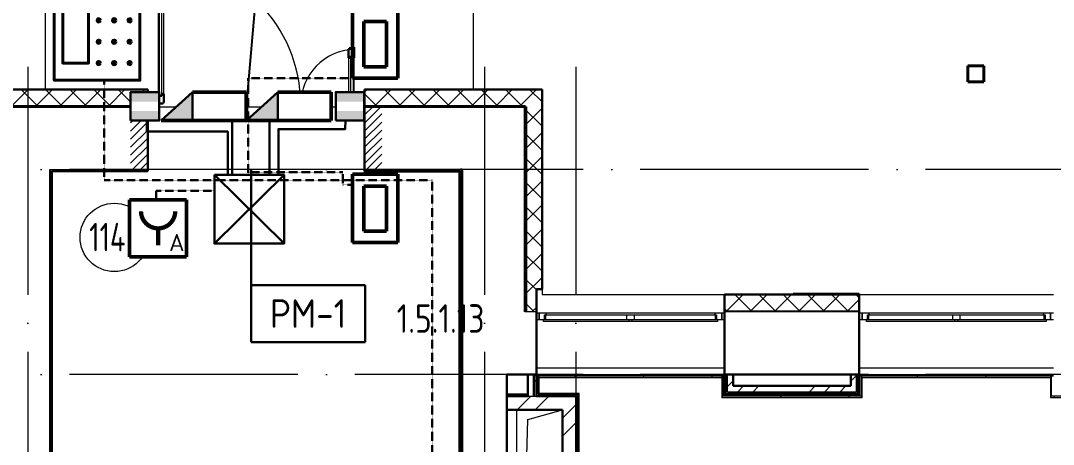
# Model space of a CAD drawing. Header units: millimetres. Extents: x -325553 to 627452, y -28539 to 738858.
# Drawn here: x -44779 to -35730, y 164302 to 168019 of the extents above; entities that cross this region are included whole.
import ezdxf
from ezdxf.enums import TextEntityAlignment as Align

# ---------------------------------------------------------------- set-up
doc = ezdxf.new("R2010")
doc.units = ezdxf.units.MM
doc.set_wipeout_variables(frame=1)
for name, pattern in [('ADSK_Линия сетки', [25, 20, -2.5, 0, -2.5]), ('ADSK_Штриховая_ш2 п1_5', [4.5, 3, -1.5]), ('осевая', [2, 1.25, -0.25, 0.25, -0.25]), ('штриховаяX2', [1.5, 1, -0.5])]:
    doc.linetypes.add(name, pattern=pattern)
doc.layers.add('000_доп.МДУ', color=7, linetype='Continuous')
for name, color, linetype, lineweight in [('_ Окна', 7, 'Continuous', 9), ('RC-Извещатели_охранные', 5, 'Continuous', 30), ('RC-Линии_связи-Адресные', 5, 'Continuous', 30), ('RC-Линии_связи-Питание_220В', 6, 'осевая', 40), ('RC-Прочее_оборудование', 5, 'Continuous', 30), ('Двери', 252, 'Continuous', 9), ('Марки помещений', 252, 'Continuous', 20), ('Несущие колонны', 252, 'Continuous', 18), ('Ограждение', 252, 'Continuous', 9), ('Окна', 252, 'Continuous', 9), ('Оси', 252, 'Continuous', 9), ('Перекрытие', 252, 'Continuous', 18), ('СКУД', 1, 'Continuous', 30), ('Стены внутренние', 7, 'Continuous', 18), ('Стены наружные', 7, 'Continuous', 18), ('Стены штриховка', 7, 'Continuous', 9)]:
    doc.layers.add(name, color=color, linetype=linetype, lineweight=lineweight)
doc.layers.add('Двери открывание', color=7, linetype='Continuous', lineweight=9, true_color=0xc0c0c0)
doc.styles.add('GOST Common_3', font='', dxfattribs={"height": 3.5})
doc.styles.add('ISOCPEUR', font='isocpeur.ttf', dxfattribs={"width": 0.9, "height": 350})
doc.styles.add('RubezhCAD', font='', dxfattribs={"oblique": 10})
doc.styles.get("Standard").update_dxf_attribs({"font": ''})
doc.styles.get('GOST Common_3').set_extended_font_data('GOST 2.304 type A')
doc.styles.get('RubezhCAD').set_extended_font_data('GOST type A')
doc.styles.get('Standard').set_extended_font_data('GOST type B')
doc.linetypes.add('проект$0$Проводка в коробе', pattern='A,5,[130,ltypeshp.shx,S=1,R=0,X=0,Y=0],1.5,[130,ltypeshp.shx,S=1.5,R=90,X=0,Y=-1],0,[130,ltypeshp.shx,S=2.1,R=90,X=0,Y=1],1,[130,ltypeshp.shx,S=1,R=0,X=0.5,Y=0],5', length=12.5)
pattern_1 = [(0, (-32119.8, 96), (0, 600), []), (90, (-32119.8, 96), (-600, 4e-14), [])]

# ---------------------------------------------------------------- blocks, each defined once
blk = doc.blocks.new('1 этаж')
at = {"layer": 'Двери', "lineweight": 18, "true_color": 0x636466}
h = blk.add_hatch(dxfattribs=at)
h.set_pattern_fill('FP_2', color=251, style=0, pattern_type=2)
h.set_pattern_definition([(45, (-43580.8, -3268.73), (-35.3553, 35.3553), [])])
h.paths.add_polyline_path([(-44405.8, -3543.7), (-44405.8, -2993.7), (-44555.8, -2993.7), (-44555.8, -3543.7)])
h.paths.add_polyline_path([(-42355.8, -3543.7), (-42355.8, -2993.7), (-42505.8, -2993.7), (-42505.8, -3543.7), (-42370.6, -3543.7)])
at = {"layer": 'Ограждение', "true_color": 0x636466}
h = blk.add_hatch(dxfattribs=at)
h.set_pattern_fill('FP_25', color=251, style=0, pattern_type=2)
h.set_pattern_definition(pattern_1)
h.paths.add_polyline_path([(-40935.5, -5368.7), (-39375.8, -5368.7), (-39365.8, -5358.7), (-40985.8, -5358.7), (-40975.8, -5368.7)])
h = blk.add_hatch(dxfattribs=at)
h.set_pattern_fill('FP_25', color=251, style=0, pattern_type=2)
h.set_pattern_definition(pattern_1)
h.paths.add_polyline_path([(-38145.8, -5368.7), (-36495.8, -5368.7), (-36485.8, -5358.7), (-38155.8, -5358.7)])
h = blk.add_hatch(dxfattribs=at)
h.set_pattern_fill('FP_25', color=251, style=0, pattern_type=2)
h.set_pattern_definition(pattern_1)
h.paths.add_polyline_path([(-40635.8, -11333.7), (-40625.8, -11323.7), (-40625.8, -5508.7), (-40635.8, -5518.7), (-40635.8, -11117)])
h = blk.add_hatch(dxfattribs=at)
h.set_pattern_fill('FP_25', color=251, style=0, pattern_type=2)
h.set_pattern_definition(pattern_1)
h.paths.add_polyline_path([(-39375.8, -5543.7), (-38145.8, -5543.7), (-38155.8, -5533.7), (-39365.8, -5533.7)])
h = blk.add_hatch(dxfattribs=at)
h.set_pattern_fill('FP_25', color=251, style=0, pattern_type=2)
h.set_pattern_definition(pattern_1)
h.paths.add_polyline_path([(-35395.8, -5543.7), (-35405.8, -5533.7), (-36485.8, -5533.7), (-36495.8, -5543.7), (-35912.7, -5543.7)])
at = {"color": 251, "lineweight": 18, "true_color": 0x636466}
for p, q in [((-41170.8, -9593.7), (-41170.8, -5653.7)), ((-41075.8, -5736.9), (-40770.8, -5653.7)), ((-41170.8, -9593.7), (-41075.8, -5736.9))]:
    blk.add_line(p, q, dxfattribs=at)
at = {"layer": '_ Окна', "color": 251, "true_color": 0x636466}
for p, q in [((-40975.8, -4803.7), (-41000.8, -4803.7)), ((-41000.8, -4861.7), (-40975.8, -4861.7)), ((-40975.8, -4861.7), (-40975.8, -4803.7)), ((-39350.8, -4803.7), (-39375.8, -4803.7)), ((-39375.8, -4803.7), (-39375.8, -4861.7)), ((-39375.8, -4861.7), (-39350.8, -4861.7)), ((-38145.8, -4803.7), (-38170.8, -4803.7)), ((-38170.8, -4861.7), (-38145.8, -4861.7)), ((-38145.8, -4861.7), (-38145.8, -4803.7)), ((-36470.8, -4803.7), (-36495.8, -4803.7)), ((-36495.8, -4803.7), (-36495.8, -4861.7)), ((-36495.8, -4861.7), (-36470.8, -4861.7))]:
    blk.add_line(p, q, dxfattribs=at)
at = {"layer": '_ Окна', "color": 251, "lineweight": 18, "true_color": 0x636466}
for p, q in [((-40916.4, -4803.7), (-40975.8, -4803.7)), ((-40975.8, -4803.7), (-40975.8, -4861.7)), ((-40975.8, -4861.7), (-40937.8, -4861.7)), ((-40929.8, -4861.7), (-40929.8, -4820.7)), ((-40929.8, -4820.7), (-40917.8, -4820.7)), ((-40911.8, -4820.7), (-40916.4, -4803.7)), ((-39435.2, -4803.7), (-39439.8, -4820.7)), ((-39375.8, -4803.7), (-39435.2, -4803.7)), ((-39433.8, -4820.7), (-39421.8, -4820.7)), ((-39421.8, -4820.7), (-39421.8, -4861.7)), ((-39413.8, -4861.7), (-39375.8, -4861.7)), ((-39375.8, -4861.7), (-39375.8, -4803.7)), ((-38086.4, -4803.7), (-38145.8, -4803.7)), ((-38145.8, -4803.7), (-38145.8, -4861.7)), ((-38145.8, -4861.7), (-38107.8, -4861.7)), ((-38099.8, -4861.7), (-38099.8, -4820.7)), ((-38099.8, -4820.7), (-38087.8, -4820.7)), ((-38081.8, -4820.7), (-38086.4, -4803.7)), ((-36555.2, -4803.7), (-36559.8, -4820.7)), ((-36495.8, -4803.7), (-36555.2, -4803.7)), ((-36553.8, -4820.7), (-36541.8, -4820.7)), ((-36541.8, -4820.7), (-36541.8, -4861.7)), ((-36533.8, -4861.7), (-36495.8, -4861.7)), ((-36495.8, -4861.7), (-36495.8, -4803.7))]:
    blk.add_line(p, q, dxfattribs=at)
at = {"layer": 'Двери', "color": 251, "true_color": 0x636466}
for p, q in [((-44313.8, -1785.7), (-44313.8, -2881.7)), ((-44304.8, -1767.7), (-44304.8, -2899.7)), ((-44283.8, -2899.7), (-44283.8, -1767.7)), ((-44263.8, -2881.7), (-44263.8, -1785.7)), ((-42647.8, -2565.7), (-42647.8, -2881.7)), ((-42627.8, -2899.7), (-42627.8, -2547.7)), ((-42627.8, -2547.7), (-42606.8, -2547.7)), ((-42606.8, -2547.7), (-42606.8, -2899.7)), ((-42597.8, -2881.7), (-42597.8, -2565.7)), ((-44304.8, -2899.7), (-44283.8, -2899.7)), ((-42606.8, -2899.7), (-42627.8, -2899.7)), ((-44405.8, -2993.7), (-44405.8, -3043.7)), ((-44385.8, -2993.7), (-44405.8, -2993.7)), ((-44405.8, -3043.7), (-44385.8, -3043.7)), ((-44385.8, -3043.7), (-44385.8, -2993.7)), ((-44336.8, -2993.7), (-44385.8, -2993.7)), ((-44385.8, -2993.7), (-44385.8, -3043.7)), ((-44385.8, -3043.7), (-44313.8, -3043.7)), ((-44336.8, -3001.7), (-44336.8, -2993.7)), ((-44322.8, -3001.7), (-44336.8, -3001.7)), ((-44322.8, -3035.7), (-44322.8, -3001.7)), ((-44313.8, -3035.7), (-44322.8, -3035.7)), ((-44313.8, -3043.7), (-44313.8, -3035.7)), ((-42588.8, -3035.7), (-42597.8, -3035.7)), ((-42597.8, -3035.7), (-42597.8, -3043.7)), ((-42597.8, -3043.7), (-42525.8, -3043.7)), ((-42574.8, -3001.7), (-42588.8, -3001.7)), ((-42588.8, -3001.7), (-42588.8, -3035.7)), ((-42574.8, -2993.7), (-42574.8, -3001.7)), ((-42525.8, -2993.7), (-42574.8, -2993.7)), ((-42505.8, -2993.7), (-42525.8, -2993.7)), ((-42525.8, -2993.7), (-42525.8, -3043.7)), ((-42525.8, -3043.7), (-42525.8, -2993.7)), ((-42525.8, -3043.7), (-42505.8, -3043.7)), ((-42505.8, -3043.7), (-42505.8, -2993.7))]:
    blk.add_line(p, q, dxfattribs=at)
at = {"layer": 'Двери', "color": 251, "lineweight": 30, "true_color": 0x636466}
for p, q in [((-42639.8, -2489.7), (-42647.8, -2489.7)), ((-42647.8, -2489.7), (-42647.8, -2565.7)), ((-42605.8, -2480.7), (-42639.8, -2480.7)), ((-42639.8, -2480.7), (-42639.8, -2489.7)), ((-42597.8, -2471.7), (-42605.8, -2471.7)), ((-42605.8, -2471.7), (-42605.8, -2480.7)), ((-42597.8, -2565.7), (-42597.8, -2471.7)), ((-42647.8, -2565.7), (-42627.8, -2565.7)), ((-42627.8, -2565.7), (-42627.8, -2547.7)), ((-42627.8, -2547.7), (-42606.8, -2547.7)), ((-42606.8, -2547.7), (-42606.8, -2565.7)), ((-42606.8, -2565.7), (-42597.8, -2565.7)), ((-44313.8, -2881.7), (-44313.8, -2975.7)), ((-44304.8, -2881.7), (-44313.8, -2881.7)), ((-44304.8, -2899.7), (-44304.8, -2881.7)), ((-44283.8, -2881.7), (-44283.8, -2899.7)), ((-44263.8, -2881.7), (-44283.8, -2881.7)), ((-44263.8, -2957.7), (-44263.8, -2881.7)), ((-42647.8, -2881.7), (-42647.8, -2957.7)), ((-42647.8, -2881.7), (-42627.8, -2881.7)), ((-42627.8, -2881.7), (-42627.8, -2899.7)), ((-42606.8, -2881.7), (-42597.8, -2881.7)), ((-42606.8, -2899.7), (-42606.8, -2881.7)), ((-42597.8, -2975.7), (-42597.8, -2881.7)), ((-44313.8, -2975.7), (-44305.8, -2975.7)), ((-44305.8, -2975.7), (-44305.8, -2966.7)), ((-44305.8, -2966.7), (-44271.8, -2966.7)), ((-44283.8, -2899.7), (-44304.8, -2899.7)), ((-44271.8, -2966.7), (-44271.8, -2957.7)), ((-44271.8, -2957.7), (-44263.8, -2957.7)), ((-42647.8, -2957.7), (-42639.8, -2957.7)), ((-42639.8, -2957.7), (-42639.8, -2966.7)), ((-42639.8, -2966.7), (-42605.8, -2966.7)), ((-42627.8, -2899.7), (-42606.8, -2899.7)), ((-42605.8, -2966.7), (-42605.8, -2975.7)), ((-42605.8, -2975.7), (-42597.8, -2975.7))]:
    blk.add_line(p, q, dxfattribs=at)
at = {"layer": 'Двери', "color": 251, "linetype": 'ADSK_Штриховая_ш2 п1_5', "true_color": 0x636466}
for p, q in [((-44405.8, -2993.7), (-44555.8, -2993.7)), ((-44405.8, -3543.7), (-44405.8, -2993.7)), ((-42355.8, -2993.7), (-42505.8, -2993.7)), ((-42505.8, -2993.7), (-42505.8, -3543.7)), ((-44555.8, -3543.7), (-44405.8, -3543.7)), ((-42505.8, -3543.7), (-42355.8, -3543.7))]:
    blk.add_line(p, q, dxfattribs=at)
at = {"layer": 'Двери открывание', "color": 251, "true_color": 0x636466}
for centre, radius, start, end in [((-44331.8, -2975.7), 1266, 0, 89.18534), ((-42579.8, -2975.7), 486, 92.12255, 180)]:
    blk.add_arc(centre, radius, start, end, dxfattribs=at)
at = {"layer": 'Марки помещений', "color": 251, "true_color": 0x636466}
blk.add_circle((-44698.7, -4140.4), 300, dxfattribs=at)
at = {"layer": 'Несущие колонны', "color": 251, "lineweight": 40, "true_color": 0x636466}
for p, q in [((-37221, -2636.6), (-37081, -2635.9)), ((-37220.3, -2776.6), (-37221, -2636.6)), ((-37081, -2635.9), (-37080.3, -2775.9)), ((-37080.3, -2775.9), (-37220.3, -2776.6))]:
    blk.add_line(p, q, dxfattribs=at)
at = {"layer": 'Несущие колонны', "color": 251, "true_color": 0x636466}
for p, q in [((-37221, -2636.6), (-37081, -2635.9)), ((-37220.3, -2776.6), (-37221, -2636.6)), ((-37081, -2635.9), (-37080.3, -2775.9)), ((-37080.3, -2775.9), (-37220.3, -2776.6))]:
    blk.add_line(p, q, dxfattribs=at)
at = {"layer": 'Ограждение', "color": 251, "true_color": 0x636466}
for p, q in [((-42505.8, -3568.7), (-42505.8, -3558.7)), ((-41675.8, -3568.7), (-42505.8, -3568.7)), ((-41675.8, -7565.4), (-41675.8, -3568.7)), ((-40975.8, -5368.7), (-40985.8, -5358.7)), ((-40975.8, -5508.7), (-40975.8, -5368.7)), ((-40975.8, -5368.7), (-39375.8, -5368.7)), ((-39375.8, -5368.7), (-39365.8, -5358.7)), ((-39375.8, -5368.7), (-39375.8, -5543.7)), ((-39365.8, -5533.7), (-39365.8, -5358.7)), ((-38145.8, -5368.7), (-38155.8, -5358.7)), ((-38155.8, -5358.7), (-38155.8, -5533.7)), ((-38145.8, -5543.7), (-38145.8, -5368.7)), ((-38145.8, -5368.7), (-36495.8, -5368.7)), ((-36495.8, -5368.7), (-36485.8, -5358.7)), ((-36495.8, -5368.7), (-36495.8, -5543.7)), ((-36485.8, -5533.7), (-36485.8, -5358.7)), ((-40985.8, -5518.7), (-40975.8, -5508.7)), ((-40625.8, -5508.7), (-40975.8, -5508.7)), ((-40625.8, -5508.7), (-40635.8, -5518.7)), ((-40625.8, -11323.7), (-40625.8, -5508.7)), ((-39375.8, -5543.7), (-39365.8, -5533.7)), ((-39375.8, -5543.7), (-38145.8, -5543.7)), ((-38155.8, -5533.7), (-39365.8, -5533.7)), ((-38145.8, -5543.7), (-38155.8, -5533.7)), ((-36495.8, -5543.7), (-36485.8, -5533.7)), ((-36495.8, -5543.7), (-35395.8, -5543.7)), ((-35405.8, -5533.7), (-36485.8, -5533.7))]:
    blk.add_line(p, q, dxfattribs=at)
at = {"layer": 'Окна', "color": 251, "true_color": 0x636466}
for p, q in [((-40937.8, -4861.7), (-40190.8, -4861.7)), ((-40937.8, -4878.7), (-40937.8, -4861.7)), ((-40190.8, -4878.7), (-40937.8, -4878.7)), ((-40917.8, -4820.7), (-40210.8, -4820.7)), ((-40917.8, -4861.7), (-40917.8, -4820.7)), ((-39435.2, -4803.7), (-40916.4, -4803.7)), ((-40210.8, -4820.7), (-40140.8, -4820.7)), ((-40210.8, -4820.7), (-40210.8, -4861.7)), ((-40190.8, -4861.7), (-40160.8, -4861.7)), ((-40190.8, -4861.7), (-40190.8, -4878.7)), ((-40160.8, -4878.7), (-40190.8, -4878.7)), ((-40160.8, -4861.7), (-39413.8, -4861.7)), ((-40160.8, -4878.7), (-40160.8, -4861.7)), ((-39413.8, -4878.7), (-40160.8, -4878.7)), ((-40140.8, -4820.7), (-39433.8, -4820.7)), ((-40140.8, -4861.7), (-40140.8, -4820.7)), ((-39433.8, -4820.7), (-39433.8, -4861.7)), ((-39413.8, -4861.7), (-39413.8, -4878.7)), ((-38107.8, -4861.7), (-37335.8, -4861.7)), ((-38107.8, -4878.7), (-38107.8, -4861.7)), ((-37335.8, -4878.7), (-38107.8, -4878.7)), ((-38087.8, -4820.7), (-37355.8, -4820.7)), ((-38087.8, -4861.7), (-38087.8, -4820.7)), ((-36555.2, -4803.7), (-38086.4, -4803.7)), ((-37355.8, -4820.7), (-37285.8, -4820.7)), ((-37355.8, -4820.7), (-37355.8, -4861.7)), ((-37335.8, -4861.7), (-37305.8, -4861.7)), ((-37335.8, -4861.7), (-37335.8, -4878.7)), ((-37305.8, -4878.7), (-37335.8, -4878.7)), ((-37305.8, -4861.7), (-36533.8, -4861.7)), ((-37305.8, -4878.7), (-37305.8, -4861.7)), ((-36533.8, -4878.7), (-37305.8, -4878.7)), ((-37285.8, -4820.7), (-36553.8, -4820.7)), ((-37285.8, -4861.7), (-37285.8, -4820.7)), ((-36553.8, -4820.7), (-36553.8, -4861.7)), ((-36533.8, -4861.7), (-36533.8, -4878.7))]:
    blk.add_line(p, q, dxfattribs=at)
at = {"layer": 'Оси', "color": 251, "linetype": 'ADSK_Линия сетки', "ltscale": 100, "true_color": 0x636466}
for p, q in [((-45455.8, -2643.7), (-45455.8, -33769.9)), ((-41455.8, -2643.7), (-41455.8, -33769.9)), ((-40655.8, -2643.7), (-40655.8, -33769.9)), ((4411.5, -3543.7), (-72528.1, -3543.7)), ((4411.5, -5343.7), (-72528.1, -5343.7))]:
    blk.add_line(p, q, dxfattribs=at)
at = {"layer": 'Перекрытие', "color": 251, "ltscale": 100, "true_color": 0x636466}
for p, q in [((-45305.8, -891.7), (-45305.8, -2841.7)), ((-41550.8, -2841.7), (-41550.8, -891.7)), ((-44336.8, -2993.7), (-42574.8, -2993.7)), ((-42505.8, -3543.7), (-44405.8, -3543.7))]:
    blk.add_line(p, q, dxfattribs=at)
at = {"layer": 'Стены внутренние', "color": 251, "lineweight": 30, "true_color": 0x636466}
for p, q in [((-44405.8, -2841.7), (-45962.8, -2841.7)), ((-44405.8, -2983.7), (-44405.8, -2841.7)), ((-40948.8, -2841.7), (-42505.8, -2841.7)), ((-42505.8, -2841.7), (-42505.8, -2983.7)), ((-40948.8, -4593.7), (-40948.8, -2841.7)), ((-44405.8, -2993.7), (-45810.8, -2993.7)), ((-44405.8, -3543.7), (-44405.8, -2993.7)), ((-42505.8, -2993.7), (-42505.8, -3543.7)), ((-41665.8, -3543.7), (-41650.8, -3543.7)), ((-41000.8, -5343.7), (-41000.8, -4593.7)), ((-41000.8, -4593.7), (-40948.8, -4593.7)), ((-38750.8, -4641.7), (-39350.8, -4641.7)), ((-39350.8, -4641.7), (-39350.8, -4783.7)), ((-38170.8, -4783.7), (-38170.8, -4641.7)), ((-41100.8, -4783.7), (-41100.8, -4793.7)), ((-39350.8, -4793.7), (-39350.8, -5343.7)), ((-38170.8, -5343.7), (-38170.8, -4793.7)), ((-41260.8, -5533.7), (-41260.8, -5343.7)), ((-41260.8, -5343.7), (-41075.8, -5343.7)), ((-39275.8, -5343.7), (-38245.8, -5343.7)), ((-41260.8, -9593.7), (-41260.8, -5653.7))]:
    blk.add_line(p, q, dxfattribs=at)
at = {"layer": 'Стены внутренние', "color": 251, "linetype": 'Continuous', "lineweight": 9, "true_color": 0x636466}
for p, q in [((-45594, -2983.7), (-45454, -2843.7)), ((-45374.3, -2983.7), (-45514.3, -2843.7)), ((-45381.9, -2983.7), (-45241.9, -2843.7)), ((-45162.1, -2983.7), (-45302.1, -2843.7)), ((-45169.8, -2983.7), (-45029.8, -2843.7)), ((-44950, -2983.7), (-45090, -2843.7)), ((-44957.6, -2983.7), (-44817.6, -2843.7)), ((-44905.5, -2843.7), (-44906.7, -2841.7)), ((-44737.9, -2983.7), (-44877.9, -2843.7)), ((-44745.5, -2983.7), (-44605.5, -2843.7)), ((-44525.7, -2983.7), (-44665.7, -2843.7)), ((-44533.4, -2983.7), (-44407.8, -2858.2)), ((-44407.8, -2889.5), (-44453.6, -2843.7)), ((-44407.8, -2850.4), (-44405.8, -2850.4)), ((-42503.8, -2863.4), (-42484.2, -2843.7)), ((-42404.4, -2983.7), (-42503.8, -2884.3)), ((-42441.9, -2843.7), (-42443, -2841.7)), ((-42412, -2983.7), (-42272, -2843.7)), ((-42192.3, -2983.7), (-42332.3, -2843.7)), ((-42199.9, -2983.7), (-42059.9, -2843.7)), ((-41980.1, -2983.7), (-42120.1, -2843.7)), ((-41987.8, -2983.7), (-41847.8, -2843.7)), ((-41768, -2983.7), (-41908, -2843.7)), ((-41854.3, -2841.7), (-41855.4, -2843.7)), ((-41775.6, -2983.7), (-41635.6, -2843.7)), ((-41555.9, -2983.7), (-41695.9, -2843.7)), ((-41563.5, -2983.7), (-41423.5, -2843.7)), ((-41343.8, -2983.7), (-41483.8, -2843.7)), ((-41351.4, -2983.7), (-41211.4, -2843.7)), ((-41131.6, -2983.7), (-41271.6, -2843.7)), ((-41100.8, -2945.3), (-40999.3, -2843.7)), ((-40950.8, -2952.4), (-41059.5, -2843.7)), ((-41034.1, -2843.7), (-41035.2, -2841.7)), ((-41033.1, -2841.7), (-41034.2, -2843.7)), ((-41139.3, -2983.7), (-41100.8, -2945.3)), ((-41100.8, -3157.4), (-40950.8, -3007.4)), ((-40950.8, -3164.5), (-41100.8, -3014.5)), ((-40950.8, -3053.6), (-40948.8, -3053.6)), ((-41100.8, -3369.5), (-40950.8, -3219.5)), ((-40950.8, -3376.7), (-41100.8, -3226.7)), ((-41100.8, -3581.7), (-40950.8, -3431.7)), ((-40949.5, -3396.6), (-40950.8, -3394.3)), ((-40950.8, -3588.8), (-41100.8, -3438.8)), ((-40948.8, -3601), (-40950.8, -3597.5)), ((-41100.8, -3793.8), (-40950.8, -3643.8)), ((-40950.8, -3800.9), (-41100.8, -3650.9)), ((-40950.8, -3663.2), (-40948.8, -3663.2)), ((-41100.8, -4005.9), (-40950.8, -3855.9)), ((-40950.8, -4013.1), (-41100.8, -3863.1)), ((-40950.8, -3866.4), (-40948.8, -3866.4)), ((-41100.8, -4218.1), (-40950.8, -4068.1)), ((-40950.8, -4225.2), (-41100.8, -4075.2)), ((-40950.8, -4171.2), (-40948.8, -4171.2)), ((-41100.8, -4430.2), (-40950.8, -4280.2)), ((-40950.8, -4437.3), (-41100.8, -4287.3)), ((-41100.8, -4642.3), (-40950.8, -4492.3)), ((-41002.8, -4597.5), (-41100.8, -4499.5)), ((-40948.8, -4524.6), (-40950.8, -4528.1)), ((-39333, -4783.7), (-39193, -4643.7)), ((-39290.9, -4643.7), (-39292.1, -4641.7)), ((-39119.5, -4783.7), (-39259.5, -4643.7)), ((-39139.4, -4641.7), (-39140.5, -4643.7)), ((-39120.9, -4783.7), (-38980.9, -4643.7)), ((-38907.4, -4783.7), (-39047.4, -4643.7)), ((-38908.7, -4783.7), (-38768.7, -4643.7)), ((-38695.2, -4783.7), (-38835.2, -4643.7)), ((-38696.6, -4783.7), (-38556.6, -4643.7)), ((-38483.1, -4783.7), (-38623.1, -4643.7)), ((-38484.5, -4783.7), (-38344.5, -4643.7)), ((-38271, -4783.7), (-38411, -4643.7)), ((-38272.3, -4783.7), (-38172.8, -4684.2)), ((-38235.1, -4643.7), (-38236.2, -4641.7)), ((-38172.8, -4669.8), (-38198.8, -4643.7)), ((-41018.7, -4793.7), (-41100.8, -4711.6)), ((-41040.1, -4793.7), (-41000.8, -4754.5)), ((-39331.6, -4783.7), (-39350.8, -4764.5))]:
    blk.add_line(p, q, dxfattribs=at)
at = {"layer": 'Стены внутренние', "color": 251, "true_color": 0x636466}
for p, q in [((-45260.8, -3543.7), (-44405.8, -3543.7)), ((-42505.8, -3543.7), (-41665.8, -3543.7)), ((-40948.8, -4593.7), (-40948.8, -4641.7)), ((-41002.8, -4641.7), (-41000.8, -4641.7)), ((-41002.8, -4643.7), (-41000.8, -4643.7)), ((-40948.8, -4641.7), (-39350.8, -4641.7)), ((-38170.8, -4641.7), (-36470.8, -4641.7)), ((-41000.8, -4793.7), (-41100.8, -4793.7)), ((-38170.8, -4793.7), (-39350.8, -4793.7)), ((-41000.8, -5283.7), (-39350.8, -5283.7)), ((-38170.8, -5283.7), (-36470.8, -5283.7))]:
    blk.add_line(p, q, dxfattribs=at)
at = {"layer": 'Стены наружные', "color": 251, "lineweight": 30, "true_color": 0x636466}
for p, q in [((-44405.8, -2993.7), (-44405.8, -2983.7)), ((-42505.8, -2983.7), (-42505.8, -2993.7)), ((-42505.8, -2993.7), (-41090.8, -2993.7)), ((-41100.8, -2993.7), (-41100.8, -4783.7)), ((-41090.8, -4783.7), (-41090.8, -2993.7)), ((-45260.8, -3543.7), (-45260.8, -10858.7)), ((-45245.8, -3558.7), (-44405.8, -3558.7)), ((-45245.8, -10723.7), (-45245.8, -3558.7)), ((-44405.8, -3558.7), (-44405.8, -3543.7)), ((-42505.8, -3543.7), (-42505.8, -3558.7)), ((-42505.8, -3558.7), (-41665.8, -3558.7)), ((-41665.8, -3558.7), (-41665.8, -10723.7)), ((-41650.8, -10858.7), (-41650.8, -3543.7)), ((-38170.8, -4636.7), (-38750.8, -4636.7)), ((-38750.8, -4636.7), (-38750.8, -4641.7)), ((-38750.8, -4641.7), (-38170.8, -4641.7)), ((-38170.8, -4641.7), (-38170.8, -4636.7)), ((-41100.8, -4783.7), (-41090.8, -4783.7)), ((-39350.8, -4783.7), (-39350.8, -4793.7)), ((-38170.8, -4793.7), (-38170.8, -4783.7)), ((-41075.8, -5343.7), (-41075.8, -5533.7)), ((-41000.8, -5343.7), (-41075.8, -5343.7)), ((-41000.8, -5358.7), (-41000.8, -5343.7)), ((-40985.8, -5358.7), (-41000.8, -5358.7)), ((-40985.8, -5518.7), (-40985.8, -5358.7)), ((-39275.8, -5343.7), (-39350.8, -5343.7)), ((-39350.8, -5343.7), (-39350.8, -5523.7)), ((-39275.8, -5443.7), (-39275.8, -5343.7)), ((-38245.8, -5343.7), (-38245.8, -5443.7)), ((-38170.8, -5343.7), (-38245.8, -5343.7)), ((-38170.8, -5523.7), (-38170.8, -5343.7)), ((-41075.8, -5518.7), (-41253.3, -5518.7)), ((-41253.3, -5518.7), (-41253.3, -5523.7)), ((-40635.8, -5518.7), (-40985.8, -5518.7)), ((-40635.8, -11333.7), (-40635.8, -5518.7)), ((-39350.8, -5518.7), (-38170.8, -5518.7)), ((-38170.8, -5518.7), (-39350.8, -5518.7)), ((-38245.8, -5443.7), (-39275.8, -5443.7)), ((-41075.8, -5533.7), (-41260.8, -5533.7)), ((-41260.8, -5533.7), (-41260.8, -5653.7)), ((-41253.3, -5523.7), (-41075.8, -5523.7)), ((-40650.8, -5533.7), (-41000.8, -5533.7)), ((-40650.8, -5533.7), (-40650.8, -11152.7)), ((-39350.8, -5523.7), (-38170.8, -5523.7)), ((-41260.8, -5653.7), (-40770.8, -5653.7)), ((-40770.8, -5653.7), (-40770.8, -9593.7))]:
    blk.add_line(p, q, dxfattribs=at)
at = {"layer": 'Стены наружные', "color": 251, "linetype": 'Continuous', "lineweight": 9, "true_color": 0x636466}
for p, q in [((-41090.8, -3004), (-41100.8, -3004)), ((-41090.8, -3104), (-41100.8, -3104)), ((-41090.8, -3204), (-41100.8, -3204)), ((-41090.8, -3304), (-41100.8, -3304)), ((-41090.8, -3404), (-41100.8, -3404)), ((-41090.8, -3504), (-41100.8, -3504)), ((-45108.4, -3558.7), (-45093.4, -3543.7)), ((-44684.1, -3558.7), (-44669.1, -3543.7)), ((-42138.5, -3558.7), (-42123.5, -3543.7)), ((-41714.3, -3558.7), (-41699.3, -3543.7)), ((-41090.8, -3604), (-41100.8, -3604)), ((-45260.8, -3711.2), (-45245.8, -3696.2)), ((-41090.8, -3704), (-41100.8, -3704)), ((-41090.8, -3804), (-41100.8, -3804)), ((-41665.8, -3934.5), (-41650.8, -3919.5)), ((-41090.8, -3904), (-41100.8, -3904)), ((-41090.8, -4004), (-41100.8, -4004)), ((-45260.8, -4135.4), (-45245.8, -4120.4)), ((-41090.8, -4104), (-41100.8, -4104)), ((-41090.8, -4204), (-41100.8, -4204)), ((-41090.8, -4304), (-41100.8, -4304)), ((-41665.8, -4358.8), (-41650.8, -4343.8)), ((-41090.8, -4404), (-41100.8, -4404)), ((-41090.8, -4504), (-41100.8, -4504)), ((-45260.8, -4559.7), (-45245.8, -4544.7)), ((-41090.8, -4604), (-41100.8, -4604)), ((-41090.8, -4704), (-41100.8, -4704)), ((-38236.2, -4641.7), (-38239.1, -4636.7)), ((-41665.8, -4783.1), (-41650.8, -4768.1)), ((-45260.8, -4984), (-45245.8, -4969)), ((-41665.8, -5207.3), (-41650.8, -5192.3)), ((-45260.8, -5408.2), (-45245.8, -5393.2)), ((-41025.8, -5415.9), (-41013.3, -5403.4)), ((-41013.3, -5403.4), (-41000.8, -5390.9)), ((-39350.8, -5437.9), (-39338.3, -5425.4)), ((-39338.3, -5425.4), (-39325.8, -5412.9)), ((-39321.1, -5443.7), (-39275.8, -5398.4)), ((-38245.8, -5401.6), (-38195.8, -5351.6)), ((-41133.7, -5523.7), (-41128.7, -5518.7)), ((-39325.8, -5448.4), (-39321.1, -5443.7)), ((-39236.2, -5493.7), (-39186.2, -5443.7)), ((-39219.5, -5518.7), (-39207, -5506.2)), ((-39207, -5506.2), (-39194.5, -5493.7)), ((-39101.3, -5493.7), (-39051.3, -5443.7)), ((-39012.3, -5523.7), (-39007.3, -5518.7)), ((-39007.3, -5518.7), (-38994.8, -5506.2)), ((-38994.8, -5506.2), (-38982.3, -5493.7)), ((-38795.2, -5518.7), (-38782.7, -5506.2)), ((-38782.7, -5506.2), (-38770.2, -5493.7)), ((-38607.8, -5493.7), (-38557.8, -5443.7)), ((-38588.1, -5523.7), (-38583.1, -5518.7)), ((-38583.1, -5518.7), (-38570.6, -5506.2)), ((-38570.6, -5506.2), (-38558.1, -5493.7)), ((-38472.9, -5493.7), (-38422.9, -5443.7)), ((-38371, -5518.7), (-38358.5, -5506.2)), ((-38358.5, -5506.2), (-38346, -5493.7)), ((-38337.9, -5493.7), (-38287.9, -5443.7)), ((-41169.8, -5653.7), (-41049.8, -5533.7)), ((-41012.6, -5653.7), (-40892.6, -5533.7)), ((-40770.8, -5726.2), (-40650.8, -5606.2)), ((-41665.8, -5631.6), (-41650.8, -5616.6)), ((-40770.8, -5883.4), (-40650.8, -5763.4)), ((-45260.8, -5832.5), (-45245.8, -5817.5))]:
    blk.add_line(p, q, dxfattribs=at)
at = {"layer": 'Стены наружные', "color": 251, "true_color": 0x636466}
for p, q in [((-41000.8, -5343.7), (-39350.8, -5343.7)), ((-39350.8, -5358.7), (-40985.8, -5358.7)), ((-38170.8, -5343.7), (-36470.8, -5343.7)), ((-36470.8, -5358.7), (-38170.8, -5358.7))]:
    blk.add_line(p, q, dxfattribs=at)
at = {"layer": 'Стены штриховка', "color": 251, "true_color": 0x636466}
for p, q in [((-44407.8, -2843.7), (-45962.8, -2843.7)), ((-44407.8, -2983.7), (-44407.8, -2843.7)), ((-40948.8, -2843.7), (-42503.8, -2843.7)), ((-42503.8, -2843.7), (-42503.8, -2983.7)), ((-40950.8, -4591.7), (-40950.8, -2841.7)), ((-45810.8, -2983.7), (-44405.8, -2983.7)), ((-42505.8, -2983.7), (-41100.8, -2983.7)), ((-41100.8, -2983.7), (-41100.8, -2993.7)), ((-41002.8, -4641.7), (-41002.8, -4591.7)), ((-41002.8, -4591.7), (-40950.8, -4591.7)), ((-41002.8, -4717.7), (-41002.8, -4643.7)), ((-38172.8, -4643.7), (-39348.8, -4643.7)), ((-39348.8, -4643.7), (-39348.8, -4717.7)), ((-38172.8, -4717.7), (-38172.8, -4643.7)), ((-41000.8, -4717.7), (-41002.8, -4717.7)), ((-39350.8, -4717.7), (-39348.8, -4717.7)), ((-39350.8, -4783.7), (-38170.8, -4783.7)), ((-38172.8, -4717.7), (-38170.8, -4717.7)), ((-41025.8, -5533.7), (-41025.8, -5343.7)), ((-41013.3, -5533.7), (-41013.3, -5343.7)), ((-41000.8, -5533.7), (-41000.8, -5358.7)), ((-39338.3, -5506.2), (-39338.3, -5343.7)), ((-39325.8, -5493.7), (-39325.8, -5343.7)), ((-38195.8, -5493.7), (-38195.8, -5343.7)), ((-38183.3, -5506.2), (-38183.3, -5343.7)), ((-39338.3, -5506.2), (-38183.3, -5506.2)), ((-39325.8, -5493.7), (-38195.8, -5493.7)), ((-41075.8, -5533.7), (-41000.8, -5533.7))]:
    blk.add_line(p, q, dxfattribs=at)
at = {"layer": 'Марки помещений', "color": 251, "true_color": 0x636466, "style": 'GOST Common_3', "width": 0.9}
blk.add_text('114', height=250, dxfattribs=at).set_placement((-44918.7, -4262.6))
blk = doc.blocks.new('домофон')
at = {"linetype": 'ByBlock', "lineweight": -2}
blk.add_wipeout([(54835.6, 183369.5), (54835.6, 184419.5), (55585.6, 184419.5), (55585.6, 183369.5)], dxfattribs=at).dxf.layer = 'RC-Извещатели_охранные'
at = {"layer": 'RC-Извещатели_охранные', "linetype": 'ByBlock', "lineweight": -2}
for points in [[(54835.6, 184419.5), (55585.6, 184419.5)], [(54835.6, 184419.5), (54835.6, 183369.5), (55585.6, 183369.5), (55585.6, 184419.5)], [(55135.6, 184344.5), (55135.6, 183519.5), (54910.6, 183519.5), (54910.6, 184344.5), (55135.6, 184344.5)], [(55210.6, 184344.5), (55210.6, 184044.5), (55510.6, 184044.5), (55510.6, 184344.5)], [(55210.6, 184344.5), (55510.6, 184344.5)]]:
    blk.add_lwpolyline(points, dxfattribs=at)
for centre in [(55225.6, 183894.5), (55360.6, 183894.5), (55495.6, 183894.5), (55225.6, 183707), (55360.6, 183707), (55495.6, 183707), (55225.6, 183519.5), (55360.6, 183519.5), (55495.6, 183519.5)]:
    blk.add_circle(centre, 15, dxfattribs=at)
blk = doc.blocks.new('*U1252')
blk.add_wipeout([(-509.8, -125), (-234.3, 125), (234.2, 125), (234.2, -125)]).dxf.layer = 'СКУД'
at = {"layer": 'СКУД'}
h = blk.add_hatch(color=256, dxfattribs=at)
h.dxf.hatch_style = 1
h.set_gradient(color1=(255, 0, 0), color2=(255, 0, 0), tint=1)
h.paths.add_polyline_path([(-509.8, -125), (-234.3, -125), (-234.3, 125)])
at = {"layer": 'СКУД', "lineweight": 50}
for p, q in [((234.2, 125), (-234.3, 125)), ((-509.8, -125), (234.2, -125))]:
    blk.add_line(p, q, dxfattribs=at)
at = {"layer": 'СКУД'}
blk.add_line((234.2, -125), (234.2, 125), dxfattribs=at)
for points in [[(-509.8, -125), (-234.3, 125)], [(-234.3, 125), (-234.3, -125)]]:
    blk.add_lwpolyline(points, dxfattribs=at)
at = {"layer": 'СКУД', "lineweight": 50}
blk.add_lwpolyline([(234.2, -125), (234.2, 125)], dxfattribs=at)
blk = doc.blocks.new('*U1253')
blk.add_wipeout([(-509.8, -125), (-234.3, 125), (234.2, 125), (234.2, -125)]).dxf.layer = 'СКУД'
at = {"layer": 'СКУД'}
h = blk.add_hatch(color=256, dxfattribs=at)
h.dxf.hatch_style = 1
h.set_gradient(color1=(255, 0, 0), color2=(255, 0, 0), tint=1)
h.paths.add_polyline_path([(-509.8, -125), (-234.3, -125), (-234.3, 125)])
at = {"layer": 'СКУД', "lineweight": 50}
for p, q in [((234.2, 125), (-234.3, 125)), ((-509.8, -125), (234.2, -125))]:
    blk.add_line(p, q, dxfattribs=at)
at = {"layer": 'СКУД'}
blk.add_line((234.2, -125), (234.2, 125), dxfattribs=at)
for points in [[(-509.8, -125), (-234.3, 125)], [(-234.3, 125), (-234.3, -125)]]:
    blk.add_lwpolyline(points, dxfattribs=at)
at = {"layer": 'СКУД', "lineweight": 50}
blk.add_lwpolyline([(234.2, -125), (234.2, 125)], dxfattribs=at)
blk = doc.blocks.new('RC-UGO-IOM-01')
at = {"layer": 'RC-Извещатели_охранные'}
blk.add_point((0, 0), dxfattribs=at)
blk.add_wipeout([(2.5, -2.5), (2.5, 2.5), (-2.5, 2.5), (-2.5, -2.5)]).dxf.layer = 'RC-Извещатели_охранные'
blk.add_wipeout([(-2.5, -2.5), (-2.5, 2.5), (2.5, 2.5), (2.5, -2.5)]).dxf.layer = 'RC-Извещатели_охранные'
h = blk.add_hatch(color=256, dxfattribs=at)
h.dxf.hatch_style = 1
h.paths.add_polyline_path([(2.5, 0.8), (2.5, 2.51), (-2.5, 2.5), (-2.5, 0.8)])
h = blk.add_hatch(color=256, dxfattribs=at)
h.dxf.hatch_style = 1
h.paths.add_polyline_path([(2.5, -2.5), (2.5, -0.79), (-2.5, -0.8), (-2.5, -2.5)])
blk.add_lwpolyline([(-2.5, -2.5), (2.5, -2.5), (2.5, 2.5), (-2.5, 2.5)], close=True, dxfattribs=at)
blk.add_attdef('PSTN', text='', height=2.5, dxfattribs=at).set_placement((0.98, 2.6), align=Align.BOTTOM_LEFT)
blk = doc.blocks.new('считыватель')
at = {"layer": 'СКУД', "linetype": 'ByBlock', "lineweight": 50, "ltscale": 100}
for p, q in [((-165.4, -250), (-165.4, 250)), ((165.4, 250), (-165.4, 250)), ((165.4, 250), (165.4, -250)), ((-82.7, 163.4), (82.7, 163.4)), ((-82.7, -167.3), (-82.7, 163.4)), ((82.7, 163.4), (82.7, -167.3)), ((82.7, -167.3), (-82.7, -167.3)), ((165.4, -250), (-165.4, -250))]:
    blk.add_line(p, q, dxfattribs=at)
blk = doc.blocks.new('УДП 513-10 исп. 01 АР')
at = {"color": 6, "lineweight": 50}
blk.add_wipeout([(-250, 250), (250, 250), (250, -250), (-250, -250)], dxfattribs=at).dxf.layer = 'СКУД'
at = {"layer": 'СКУД', "color": 6, "lineweight": 50, "ltscale": 30}
for p, q in [((-250, -250), (-250, 250)), ((-250, 250), (250, 250)), ((250, 250), (250, -250)), ((250, -250), (-250, -250))]:
    blk.add_line(p, q, dxfattribs=at)
at = {"layer": 'СКУД', "color": 6, "linetype": 'Continuous', "lineweight": 50, "ltscale": 30, "const_width": 37.5}
blk.add_lwpolyline([(-150, 150, 1), (150, 150, 1)], format="xyb", dxfattribs=at)
blk.add_lwpolyline([(0, 0), (0, -150)], dxfattribs=at)
at = {"layer": 'СКУД', "color": 6, "lineweight": 50, "style": 'ISOCPEUR'}
blk.add_text('А', height=150, dxfattribs=at).set_placement((96, -199.3))
blk = doc.blocks.new('РМ1')
at = {"layer": 'RC-Прочее_оборудование'}
blk.add_point((0, 0), dxfattribs=at)
blk.add_attdef('PSTN', text='', height=2.5, dxfattribs=at).set_placement((5.721, 2.541), align=Align.BOTTOM_CENTER)
blk.add_wipeout([(4.999, 2.501), (4.999, -2.501), (-4.999, -2.501), (-4.999, 2.501)]).dxf.layer = 'RC-Прочее_оборудование'
blk.add_wipeout([(-4.999, -2.501), (-4.999, 2.501), (4.999, 2.501), (4.999, -2.501)]).dxf.layer = 'RC-Прочее_оборудование'
for p, q in [((-4.999, 2.501), (4.999, 2.501)), ((-4.999, -2.501), (-4.999, 2.501)), ((-4.999, 2.501), (-4.999, 2.501)), ((4.999, 2.501), (4.999, -2.501)), ((4.999, -2.501), (-4.999, -2.501))]:
    blk.add_line(p, q, dxfattribs=at)
at = {"layer": 'RC-Прочее_оборудование', "ltscale": 100, "style": 'ISOCPEUR', "width": 0.9}
blk.add_text('РМ-1', height=2.5, dxfattribs=at).set_placement((0.001, -0.001), align=Align.MIDDLE)

msp = doc.modelspace()

# ---------------------------------------------------------------- linework, layer by layer
at = {"color": 7}
msp.add_lwpolyline([(-42532.2, 170393.8), (-42803.4, 167267)], dxfattribs=at)
at = {"color": 6, "lineweight": 30}
for points in [[(-42964, 166665.6), (-42964, 167045.4), (-43673.2, 167045.4), (-43673.2, 167142)], [(-42925.9, 166665.6), (-42925.9, 167142)], [(-42600, 166665.6), (-42600, 167142)], [(-42520.9, 166665.6), (-42520.9, 167068.2), (-41934.9, 167068.2), (-41933.7, 167142)]]:
    msp.add_lwpolyline(points, dxfattribs=at)
at = {"color": 1, "lineweight": 30}
msp.add_lwpolyline([(-42760, 165449.8), (-42760, 166719)], dxfattribs=at)
at = {"color": 7, "lineweight": 30}
msp.add_lwpolyline([(-43081, 166665.6), (-42470.4, 166665.6), (-42470.4, 166062.8), (-43081, 166062.8)], close=True, dxfattribs=at)
for points in [[(-43081, 166062.8), (-42470.4, 166665.6)], [(-43081, 166665.6), (-42470.4, 166062.8)]]:
    msp.add_lwpolyline(points, dxfattribs=at)
at = {"layer": 'RC-Линии_связи-Адресные', "color": 4, "linetype": 'штриховаяX2', "ltscale": 2}
for points in [[(-42786.6, 166665.6), (-42786.8, 167514.7), (-41870.8, 167514.7)], [(-42786.7, 166690.9), (-41954.6, 166690.9), (-41954.6, 166580.2), (-41870.8, 166580.2)]]:
    msp.add_lwpolyline(points, dxfattribs=at)
at = {"layer": 'RC-Линии_связи-Адресные', "color": 3, "linetype": 'штриховаяX2', "ltscale": 2}
for points in [[(-44047.2, 166620.6), (-43003.6, 166620.6)], [(-43003.6, 166620.6), (-41171.9, 166620.6), (-41171.7, 159701), (-42225.9, 159701), (-42225.9, 157797.6)]]:
    msp.add_lwpolyline(points, dxfattribs=at)
at = {"layer": 'RC-Линии_связи-Адресные', "color": 92, "linetype": 'штриховаяX2', "ltscale": 2}
msp.add_lwpolyline([(-43079.3, 166526.4), (-43590.4, 166526.4), (-43590.4, 166446.9)], dxfattribs=at)

# ---------------------------------------------------------------- block references
at = {"layer": '000_доп.МДУ', "color": 7, "lineweight": 0}
msp.add_blockref('1 этаж', (740.6, 170258), dxfattribs=at)
at = {"layer": 'СКУД', "xscale": 1.2, "yscale": 1.2, "zscale": 1.2}
for p in [(-41672.3, 167814.7), (-41672.3, 166372)]:
    msp.add_blockref('считыватель', p, dxfattribs=at)

# ---------------------------------------------------------------- next in the draw order: block references
ref = msp.add_blockref('РМ1', (-42260.1, 165449.8), dxfattribs=dict(xscale=100, yscale=100, zscale=100))
ref.add_attrib('PSTN', '1.5.1.13', dxfattribs={"layer": 'RC-Прочее_оборудование', "color": 0, "height": 250, "style": 'RubezhCAD'}).set_placement((-41099.4, 165531.2), align=Align.TOP_CENTER)
at = {"layer": 'RC-Извещатели_охранные', "color": 1, "ltscale": 0.01, "xscale": 50, "yscale": 50, "zscale": 50}
for p in [(-43690.3, 167267), (-41892.7, 167267)]:
    msp.add_blockref('RC-UGO-IOM-01', p, dxfattribs=at)
at = {"layer": 'RC-Линии_связи-Питание_220В', "linetype": 'проект$0$Проводка в коробе'}
msp.add_blockref('домофон', (-99320.1, -15873), dxfattribs=at)
at = {"layer": 'СКУД'}
msp.add_blockref('УДП 513-10 исп. 01 АР', (-43574.6, 166196.9), dxfattribs=at)

# ---------------------------------------------------------------- next in the draw order: linework, layer by layer
at = {"layer": 'RC-Линии_связи-Адресные', "color": 3, "linetype": 'штриховаяX2', "ltscale": 2}
msp.add_lwpolyline([(-44047.2, 167496.5), (-44047.2, 166620.6)], dxfattribs=at)

# ---------------------------------------------------------------- next in the draw order: block references
at = {"layer": 'СКУД'}
msp.add_blockref('*U1252', (-43037.7, 167267), dxfattribs=at)

# ---------------------------------------------------------------- next in the draw order: block references
msp.add_blockref('*U1253', (-42291.4, 167267), dxfattribs=at)

doc.saveas('drawing.dxf')
